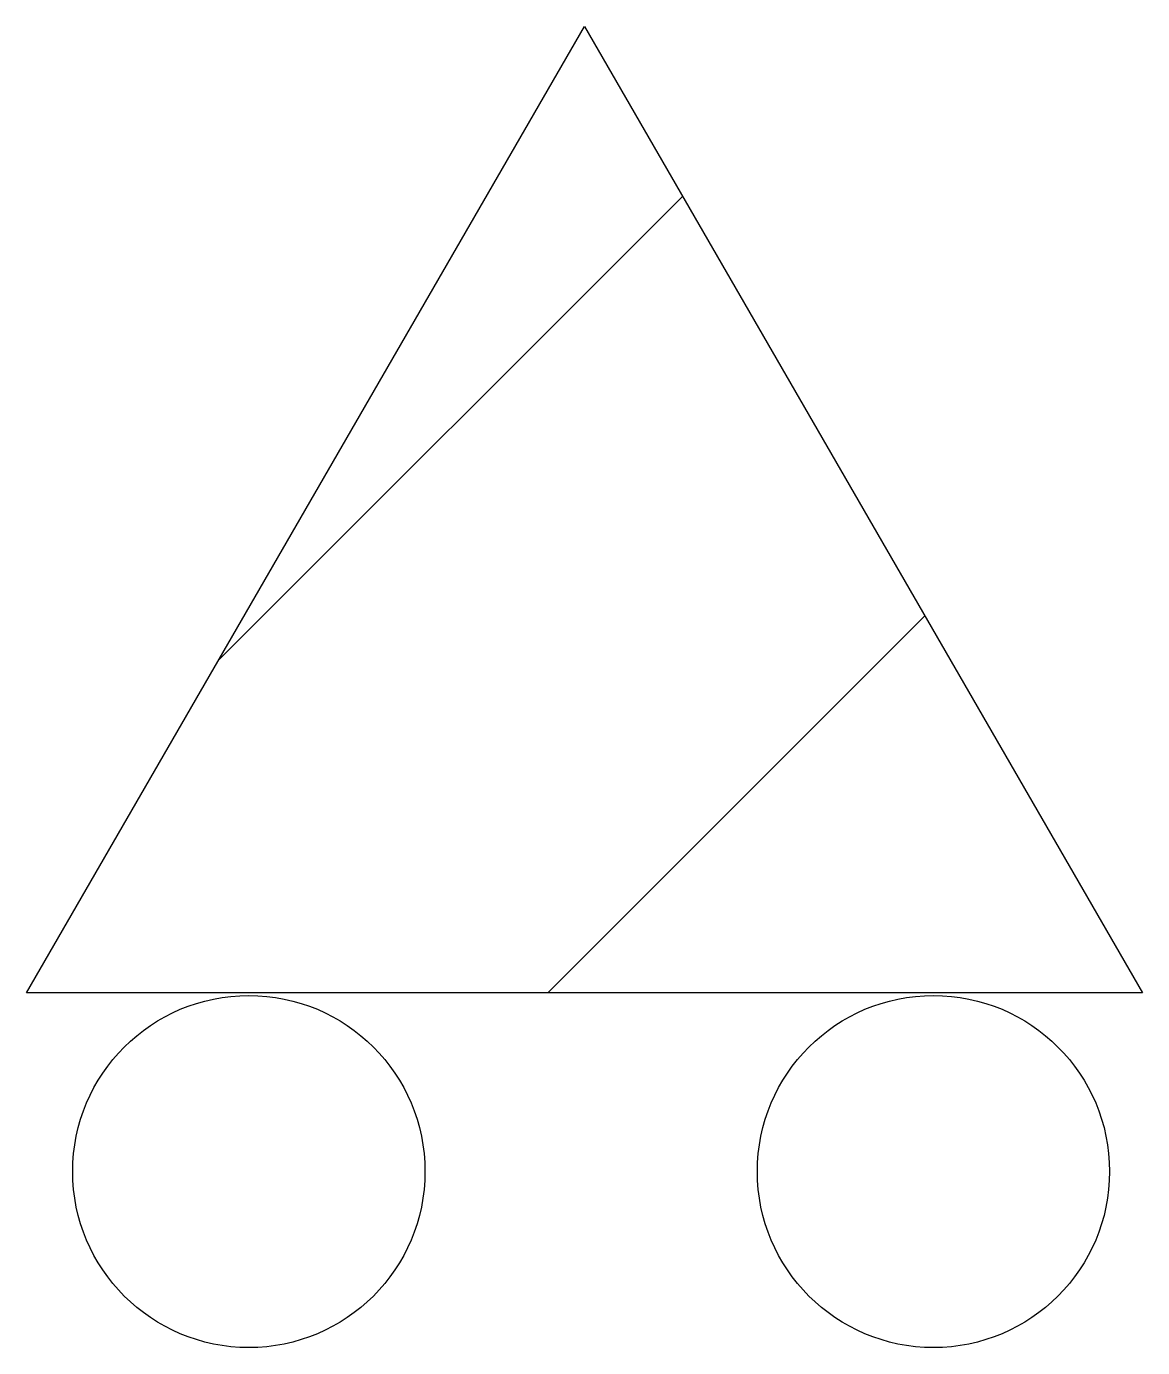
# Model space of a CAD drawing. Header units: metres. Extents: x 490 to 1244, y -150186 to -149292.
import ezdxf

# ---------------------------------------------------------------- set-up
doc = ezdxf.new("R2010")
doc.units = ezdxf.units.M
doc.layers.add('DET1', color=1, linetype='Continuous')

msp = doc.modelspace()

# ---------------------------------------------------------------- hatches: boundary and pattern name
at = {"layer": 'DET1'}
h = msp.add_hatch(dxfattribs=at)
h.set_pattern_fill('ANSI31', scale=99.65)
h.paths.add_polyline_path([(1244.3, -149945.61), (866.94, -149292.01), (489.59, -149945.61)])

# ---------------------------------------------------------------- linework, layer by layer
msp.add_lwpolyline([(866.94, -149292.01), (1244.3, -149945.61), (489.59, -149945.61)], close=True, dxfattribs=at)
for centre in [(639.97, -150066.53), (1102.9, -150066.53)]:
    msp.add_circle(centre, 119.08, dxfattribs=at)

doc.saveas('drawing.dxf')
